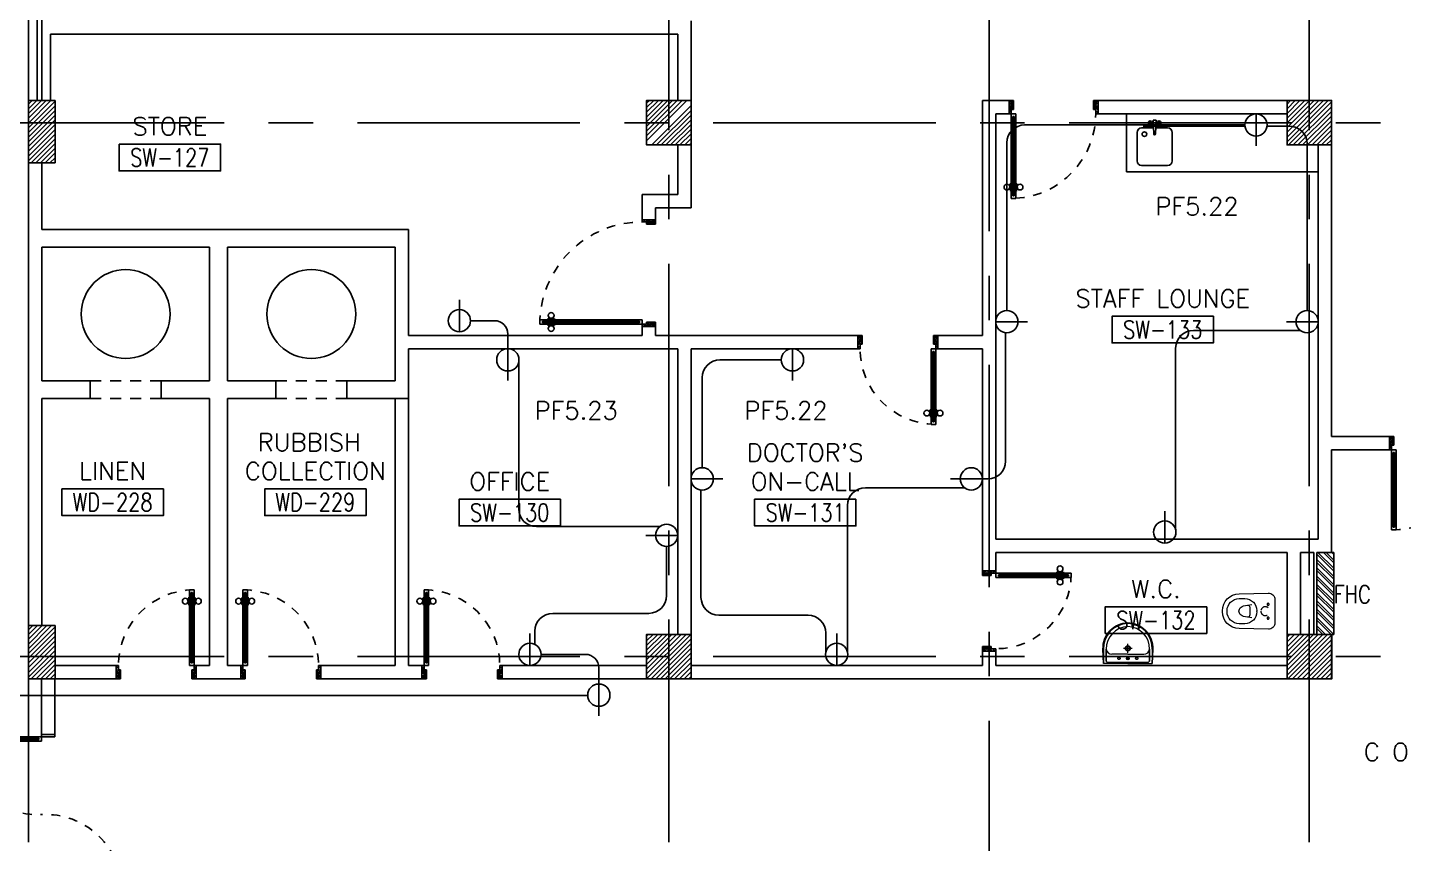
# Model space of a CAD drawing. Extents: x -0.4 to 93.5, y -1.1 to 78.4.
# Drawn here: x 50.62 to 66.09, y 34.87 to 44.04 of the extents above; entities that cross this region are included whole.
import ezdxf
from ezdxf.enums import TextEntityAlignment as Align

# ---------------------------------------------------------------- set-up
doc = ezdxf.new("R2010")
doc.units = 0
doc.header["$MEASUREMENT"] = 0
for name, pattern in [('CENTERX2', [4, 2.5, -0.5, 0.5, -0.5]), ('DASHED', [0.75, 0.5, -0.25]), ('HIDDEN', [0.375, 0.25, -0.125]), ('HIDDEN2', [0.1875, 0.125, -0.0625])]:
    doc.linetypes.add(name, pattern=pattern)
doc.layers.get('0').update_dxf_attribs({"color": 11, "linetype": 'CONTINUOUS'})
for name, color, linetype in [('AXES', 11, 'CENTERX2'), ('COL', 11, 'CONTINUOUS'), ('DOOR', 11, 'CONTINUOUS'), ('E-CLINE', 2, 'CONTINUOUS'), ('E-SOCKETS', 4, 'CONTINUOUS'), ('E-TEXT', 4, 'CONTINUOUS'), ('FHC', 11, 'CONTINUOUS'), ('FIX', 11, 'CONTINUOUS'), ('HAT', 11, 'CONTINUOUS'), ('INSUL', 11, 'CONTINUOUS'), ('ME-FIX', 11, 'CONTINUOUS'), ('RM-BOX', 11, 'CONTINUOUS'), ('RM-NAME', 11, 'CONTINUOUS'), ('RM-NO', 11, 'CONTINUOUS'), ('SUNI-FUR', 11, 'CONTINUOUS'), ('WALL', 11, 'CONTINUOUS')]:
    doc.layers.add(name, color=color, linetype=linetype)
doc.styles.add('ROMANS', font='ROMANS.shx', dxfattribs={"width": 0.6})

# ---------------------------------------------------------------- blocks, each defined once
blk = doc.blocks.new('RM1')
at = {"layer": 'RM-BOX'}
blk.add_lwpolyline([(570, -200), (-570, -200), (-570, -500), (570, -500)], close=True, dxfattribs=at)
at = {"layer": 'RM-NAME', "style": 'ROMANS'}
for tag, p in [('ROOMNAME1', (0, 324)), ('ROOMNAME2', (0, 0))]:
    blk.add_attdef(tag, text='', height=200, dxfattribs=at).set_placement(p, align=Align.MIDDLE)
at = {"layer": 'RM-NO', "style": 'ROMANS', "width": 0.8}
blk.add_attdef('ROOMNO', text='', height=200, dxfattribs=at).set_placement((0, -350), align=Align.MIDDLE)
blk = doc.blocks.new('*X38')
at = {"color": 0}
for p, q in [((227926, 149490), (228426, 149990)), ((227929, 149546), (228373, 149990)), ((227929, 149599), (228319, 149990)), ((227929, 149652), (228266, 149990)), ((227929, 149705), (228213, 149990)), ((227929, 149758), (228160, 149990)), ((227929, 149811), (228107, 149990)), ((227929, 149864), (228054, 149990)), ((227929, 149917), (228001, 149990)), ((227929, 149970), (227948, 149990)), ((227979, 149490), (228429, 149940)), ((228032, 149490), (228429, 149887)), ((228085, 149490), (228429, 149834)), ((228138, 149490), (228429, 149781)), ((228191, 149490), (228429, 149728)), ((228244, 149490), (228429, 149675)), ((228297, 149490), (228429, 149622)), ((228350, 149490), (228429, 149568)), ((228403, 149490), (228429, 149515))]:
    blk.add_line(p, q, dxfattribs=at)
blk = doc.blocks.new('COL50')
at = {"layer": 'COL'}
blk.add_lwpolyline([(-250, 250), (-250, -250), (250, -250), (250, 250)], close=True, dxfattribs=at)
blk = doc.blocks.new('*X35')
at = {"color": 0}
for p, q in [((235129, 149533), (235585, 149990)), ((235129, 149586), (235532, 149990)), ((235129, 149639), (235479, 149990)), ((235129, 149692), (235426, 149990)), ((235129, 149745), (235373, 149990)), ((235129, 149798), (235320, 149990)), ((235129, 149851), (235267, 149990)), ((235129, 149905), (235214, 149990)), ((235129, 149958), (235161, 149990)), ((235138, 149490), (235629, 149980)), ((235191, 149490), (235629, 149927)), ((235244, 149490), (235629, 149874)), ((235297, 149490), (235629, 149821)), ((235350, 149490), (235629, 149768)), ((235403, 149490), (235629, 149715)), ((235456, 149490), (235629, 149662)), ((235509, 149490), (235629, 149609)), ((235562, 149490), (235629, 149556)), ((235615, 149490), (235629, 149503))]:
    blk.add_line(p, q, dxfattribs=at)
blk = doc.blocks.new('*X39')
at = {"color": 0}
for p, q in [((227929, 155538), (228380, 155990)), ((227929, 155592), (228327, 155990)), ((227929, 155645), (228274, 155990)), ((227929, 155698), (228221, 155990)), ((227929, 155751), (228168, 155990)), ((227929, 155804), (228115, 155990)), ((227929, 155857), (228062, 155990)), ((227929, 155910), (228009, 155990)), ((227929, 155963), (227956, 155990)), ((227986, 155490), (228429, 155932)), ((228039, 155490), (228429, 155879)), ((228092, 155490), (228429, 155826)), ((228145, 155490), (228429, 155773)), ((228198, 155490), (228429, 155720)), ((228251, 155490), (228429, 155667)), ((228304, 155490), (228429, 155614)), ((228357, 155490), (228429, 155561)), ((228410, 155490), (228429, 155508))]:
    blk.add_line(p, q, dxfattribs=at)
blk = doc.blocks.new('*X32')
at = {"color": 0}
for p, q in [((235129, 155526), (235592, 155990)), ((235129, 155579), (235539, 155990)), ((235129, 155632), (235486, 155990)), ((235129, 155685), (235433, 155990)), ((235129, 155738), (235380, 155990)), ((235129, 155791), (235327, 155990)), ((235129, 155844), (235274, 155990)), ((235129, 155897), (235221, 155990)), ((235129, 155950), (235168, 155990)), ((235145, 155490), (235629, 155973)), ((235198, 155490), (235629, 155920)), ((235251, 155490), (235629, 155867)), ((235304, 155490), (235629, 155814)), ((235357, 155490), (235629, 155761)), ((235410, 155490), (235629, 155708)), ((235464, 155490), (235629, 155655)), ((235517, 155490), (235629, 155602)), ((235570, 155490), (235629, 155549)), ((235623, 155490), (235629, 155496))]:
    blk.add_line(p, q, dxfattribs=at)
blk = doc.blocks.new('DOOR100')
at = {"layer": 'DOOR', "color": 0, "linetype": 'ByBlock'}
for p, q in [((-25, 1300), (-75, 1300)), ((-75, 1300), (-25, 1300)), ((-75, 1250), (-75, 1300)), ((-58, 1250), (-75, 1250)), ((-42, 1270), (-58, 1270)), ((-58, 1250), (-58, 1270)), ((-42, 1250), (-42, 1270)), ((-25, 1250), (-42, 1250)), ((-25, 1250), (-25, 1300)), ((-82, 1205), (-91, 1205)), ((-91, 1205), (-91, 1140)), ((-82, 1140), (-91, 1140)), ((-75, 1218), (-82, 1218)), ((-82, 1128), (-82, 1218)), ((-82, 1205), (-82, 1140)), ((-75, 1128), (-82, 1128)), ((-25, 1218), (-18, 1218)), ((-25, 1128), (-18, 1128)), ((-18, 1128), (-18, 1218)), ((-18, 1205), (-9, 1205)), ((-18, 1205), (-18, 1140)), ((-18, 1140), (-9, 1140)), ((-9, 1205), (-9, 1140)), ((-75, 200), (-58, 200)), ((-75, 150), (-75, 200)), ((-58, 200), (-58, 180)), ((-58, 180), (-42, 180)), ((-42, 200), (-25, 200)), ((-42, 180), (-42, 200)), ((-25, 200), (-25, 150)), ((-1200, 0), (-1200, 150)), ((-1200, 150), (-1175, 150)), ((-1200, 150), (-1200, 0)), ((-1150, 0), (-1200, 0)), ((-1175, 150), (-1175, 100)), ((-1175, 100), (-1150, 100)), ((-1150, 100), (-1150, 0)), ((-75, 150), (-25, 150)), ((-50, 100), (-50, 0)), ((-25, 100), (-50, 100)), ((-50, 0), (0, 0)), ((0, 150), (-25, 150)), ((-25, 150), (-25, 100)), ((0, 150), (0, 0))]:
    blk.add_line(p, q, dxfattribs=at)
at = {"layer": 'DOOR', "linetype": 'ByBlock'}
for p, q in [((-75, 1250), (-75, 200)), ((-58, 200), (-58, 1250)), ((-42, 200), (-42, 1250)), ((-25, 200), (-25, 1250)), ((0, 0), (0, 150))]:
    blk.add_line(p, q, dxfattribs=at)
at = {"layer": 'DOOR', "color": 9, "linetype": 'ByBlock'}
for p, q in [((-1150, 0), (-1200, 114)), ((-1150, 0), (-1200, 40)), ((-1150, 0), (-1163, 100)), ((-50, 0), (0, 114)), ((-50, 0), (-37, 100)), ((-50, 0), (0, 40))]:
    blk.add_line(p, q, dxfattribs=at)
at = {"layer": 'DOOR', "color": 0, "linetype": 'ByBlock'}
for centre in [(-124, 1173), (24, 1173)]:
    blk.add_circle(centre, 32.4, dxfattribs=at)
at = {"layer": 'DOOR', "linetype": 'HIDDEN', "ltscale": 0.5}
blk.add_arc((-25, 150), 1150, 90, 180.0001, dxfattribs=at)
at = {"layer": 'DOOR', "color": 9, "linetype": 'ByBlock'}
for centre, radius, start, end in [((-1150, 0), 154, 103.7142, 108.8947), ((-1150, 0), 134, 100.72, 111.8402), ((-1150, 0), 94.4, 90, 121.9818), ((-1150, 0), 74.4, 90, 132.2236), ((-1150, 0), 54.4, 90, 156.7926), ((-1150, 0), 34.4, 90, 180), ((-1150, 0), 14.4, 90, 180), ((-50, 0), 94.4, 58.0182, 90), ((-50, 0), 74.4, 47.7764, 90), ((-50, 0), 54.4, 23.2074, 90), ((-50, 0), 34.4, 0, 90), ((-50, 0), 14.4, 0, 90), ((-50, 0), 134, 68.1598, 79.28), ((-50, 0), 114, 64.0838, 77.3774), ((-50, 0), 154, 71.1053, 76.2858)]:
    blk.add_arc(centre, radius, start, end, dxfattribs=at)
blk = doc.blocks.new('DOOR90')
at = {"layer": 'DOOR', "color": 0, "linetype": 'ByBlock'}
for p, q in [((-150, 0), (-150, -25)), ((-150, 0), (0, 0)), ((0, -50), (0, 0)), ((-1000, -25), (-1000, -75)), ((-1000, -75), (-1000, -25)), ((-950, -25), (-1000, -25)), ((-950, -75), (-1000, -75)), ((-970, -42), (-970, -58)), ((-950, -42), (-970, -42)), ((-950, -58), (-970, -58)), ((-950, -25), (-950, -42)), ((-950, -58), (-950, -75)), ((-918, -25), (-918, -18)), ((-828, -18), (-918, -18)), ((-918, -75), (-918, -82)), ((-828, -82), (-918, -82)), ((-905, -18), (-905, -9)), ((-905, -9), (-840, -9)), ((-905, -18), (-840, -18)), ((-905, -82), (-905, -91)), ((-905, -82), (-840, -82)), ((-905, -91), (-840, -91)), ((-840, -18), (-840, -9)), ((-840, -82), (-840, -91)), ((-828, -25), (-828, -18)), ((-828, -75), (-828, -82)), ((-200, -42), (-200, -25)), ((-200, -25), (-150, -25)), ((-180, -42), (-200, -42)), ((-200, -75), (-200, -58)), ((-200, -58), (-180, -58)), ((-150, -75), (-200, -75)), ((-180, -58), (-180, -42)), ((-150, -75), (-150, -25)), ((-150, -25), (-100, -25)), ((-100, -25), (-100, -50)), ((-100, -50), (0, -50)), ((-150, -900), (-150, -875)), ((-150, -875), (-100, -875)), ((0, -900), (-150, -900)), ((-150, -900), (0, -900)), ((-100, -850), (0, -850)), ((-100, -875), (-100, -850)), ((0, -850), (0, -900))]:
    blk.add_line(p, q, dxfattribs=at)
at = {"layer": 'DOOR', "color": 9, "linetype": 'ByBlock'}
for p, q in [((0, -50), (-114, 0)), ((0, -50), (-40, 0)), ((0, -50), (-100, -37)), ((0, -850), (-114, -900)), ((0, -850), (-100, -863)), ((0, -850), (-40, -900))]:
    blk.add_line(p, q, dxfattribs=at)
at = {"layer": 'DOOR', "linetype": 'ByBlock'}
for p, q in [((-200, -25), (-950, -25)), ((-200, -42), (-950, -42)), ((-200, -58), (-950, -58)), ((-950, -75), (-200, -75))]:
    blk.add_line(p, q, dxfattribs=at)
at = {"layer": 'DOOR', "color": 0, "linetype": 'ByBlock'}
for centre in [(-873, 24), (-873, -124)]:
    blk.add_circle(centre, 32.4, dxfattribs=at)
at = {"layer": 'DOOR', "color": 9, "linetype": 'ByBlock'}
for centre, radius, start, end in [((0, -50), 154, 161.1053, 166.2858), ((0, -50), 134, 158.1598, 169.28), ((0, -50), 94.4, 148.0182, 180), ((0, -50), 74.4, 137.7764, 180), ((0, -50), 114, 154.0838, 167.3774), ((0, -50), 54.4, 113.2074, 180), ((0, -50), 34.4, 90, 180), ((0, -50), 14.4, 90, 180), ((0, -850), 154, 193.7142, 198.8947), ((0, -850), 134, 190.72, 201.8402), ((0, -850), 94.4, 180, 211.9818), ((0, -850), 74.4, 180, 222.2236), ((0, -850), 54.4, 180, 246.7926), ((0, -850), 34.4, 180, 270), ((0, -850), 14.4, 180, 270)]:
    blk.add_arc(centre, radius, start, end, dxfattribs=at)
at = {"layer": 'DOOR', "linetype": 'HIDDEN', "ltscale": 0.5}
blk.add_arc((-150, -25), 850, 180, 270, dxfattribs=at)
blk = doc.blocks.new('A$C272A55A0')
at = {"layer": 'DOOR', "color": 0, "linetype": 'ByBlock'}
for p, q in [((0, 900), (0, 1050)), ((50, 1050), (0, 1050)), ((25, 950), (50, 950)), ((25, 900), (25, 950)), ((50, 950), (50, 1050)), ((1750, 950), (1750, 1050)), ((1750, 1050), (1800, 1050)), ((1775, 950), (1750, 950)), ((1775, 900), (1775, 950)), ((1800, 1050), (1800, 900)), ((0, 900), (25, 900)), ((75, 900), (25, 900)), ((25, 850), (25, 900)), ((42, 850), (25, 850)), ((58, 870), (42, 870)), ((42, 870), (42, 850)), ((58, 850), (58, 870)), ((75, 850), (58, 850)), ((75, 900), (75, 850)), ((1725, 900), (1775, 900)), ((1725, 900), (1725, 850)), ((1725, 850), (1742, 850)), ((1742, 870), (1758, 870)), ((1742, 850), (1742, 870)), ((1758, 870), (1758, 850)), ((1758, 850), (1775, 850)), ((1800, 900), (1775, 900)), ((1775, 850), (1775, 900)), ((1718, 160), (1709, 160)), ((1709, 95), (1709, 160)), ((1725, 173), (1718, 173)), ((1718, 173), (1718, 83)), ((1718, 95), (1718, 160)), ((1775, 173), (1782, 173)), ((1782, 173), (1782, 83)), ((1782, 160), (1791, 160)), ((1782, 95), (1782, 160)), ((1791, 95), (1791, 160)), ((25, 50), (42, 50)), ((25, 50), (25, 0)), ((25, 0), (75, 0)), ((75, 0), (25, 0)), ((42, 50), (42, 30)), ((42, 30), (58, 30)), ((58, 50), (75, 50)), ((58, 50), (58, 30)), ((75, 50), (75, 0)), ((1718, 95), (1709, 95)), ((1725, 83), (1718, 83)), ((1742, 50), (1725, 50)), ((1725, 50), (1725, 0)), ((1775, 0), (1725, 0)), ((1725, 0), (1775, 0)), ((1742, 50), (1742, 30)), ((1758, 30), (1742, 30)), ((1775, 50), (1758, 50)), ((1758, 50), (1758, 30)), ((1775, 83), (1782, 83)), ((1775, 50), (1775, 0)), ((1782, 95), (1791, 95))]:
    blk.add_line(p, q, dxfattribs=at)
at = {"layer": 'DOOR', "color": 9, "linetype": 'ByBlock'}
for p, q in [((50, 1050), (0, 1010)), ((50, 1050), (0, 937)), ((50, 1050), (37, 950)), ((1750, 1050), (1800, 1010)), ((1750, 1050), (1800, 937)), ((1750, 1050), (1763, 950))]:
    blk.add_line(p, q, dxfattribs=at)
at = {"layer": 'DOOR', "linetype": 'ByBlock'}
for p, q in [((25, 850), (25, 50)), ((42, 850), (42, 50)), ((58, 850), (58, 50)), ((75, 50), (75, 850)), ((1725, 50), (1725, 850)), ((1742, 850), (1742, 50)), ((1758, 850), (1758, 50)), ((1775, 850), (1775, 50))]:
    blk.add_line(p, q, dxfattribs=at)
at = {"layer": 'DOOR', "color": 0, "linetype": 'ByBlock'}
for centre in [(1676, 128), (1824, 128)]:
    blk.add_circle(centre, 32.4, dxfattribs=at)
at = {"layer": 'DOOR', "color": 9, "linetype": 'ByBlock'}
for centre, radius, start, end in [((50, 1050), 54.4, 203.2074, 270), ((50, 1050), 74.4, 227.7764, 270), ((50, 1050), 94.4, 238.0182, 270), ((50, 1050), 114, 244.0838, 257.3774), ((50, 1050), 34.4, 180, 270), ((50, 1050), 14.4, 180, 270), ((1750, 1050), 14.4, 270, 0), ((1750, 1050), 34.4, 270, 0), ((1750, 1050), 54.4, 270, 336.7926), ((1750, 1050), 74.4, 270, 312.2236), ((1750, 1050), 94.4, 270, 301.9818), ((1750, 1050), 114, 282.6226, 295.9162), ((50, 1050), 134, 248.1598, 259.28), ((50, 1050), 154, 251.1053, 256.2858), ((1750, 1050), 134, 280.72, 291.8402), ((1750, 1050), 154, 283.7142, 288.8947)]:
    blk.add_arc(centre, radius, start, end, dxfattribs=at)
at = {"layer": 'DOOR', "linetype": 'HIDDEN', "ltscale": 0.5}
for centre, start, end in [((50, 851), 268.3174, 3.2965), ((1750, 851), 176.7035, 271.6826)]:
    blk.add_arc(centre, 851, start, end, dxfattribs=at)
at = {"layer": 'WALL', "linetype": 'ByBlock'}
blk.add_line((1800, 900), (1800, 1050), dxfattribs=at)
blk = doc.blocks.new('C11')
at = {"layer": 'HAT'}
h = blk.add_hatch(dxfattribs=at)
h.set_pattern_fill('ANSI31', color=256, scale=300, style=0)
h.set_pattern_definition([(45, (-248556.182, -75061.005), (-26.5165043, 26.5165043), [])])
h.paths.add_polyline_path([(300, 700), (0, 700), (0, 350), (300, 350)])
h.paths.add_polyline_path([(300, 350), (0, 350), (0, 0), (300, 0)])
at = {"layer": 'COL'}
blk.add_lwpolyline([(300, 700), (300, 0), (0, 0), (0, 700)], close=True, dxfattribs=at)
blk = doc.blocks.new('DOOR-10')
at = {"layer": 'DOOR', "color": 0, "linetype": 'ByBlock'}
for p, q in [((-26, 1100), (-76, 1100)), ((-76, 1100), (-26, 1100)), ((-76, 1050), (-76, 1100)), ((-26, 1050), (-26, 1100)), ((-83, 1005), (-92, 1005)), ((-92, 1005), (-92, 940)), ((-83, 940), (-92, 940)), ((-76, 1018), (-83, 1018)), ((-83, 928), (-83, 1018)), ((-83, 1005), (-83, 940)), ((-59, 1050), (-76, 1050)), ((-43, 1070), (-59, 1070)), ((-59, 1050), (-59, 1070)), ((-43, 1050), (-43, 1070)), ((-26, 1050), (-43, 1050)), ((-26, 1018), (-18, 1018)), ((-18, 928), (-18, 1018)), ((-18, 1005), (-9, 1005)), ((-18, 1005), (-18, 940)), ((-18, 940), (-9, 940)), ((-9, 1005), (-9, 940)), ((-76, 928), (-83, 928)), ((-26, 928), (-18, 928)), ((-76, 200), (-59, 200)), ((-76, 150), (-76, 200)), ((-59, 200), (-59, 180)), ((-59, 180), (-43, 180)), ((-43, 200), (-26, 200)), ((-43, 180), (-43, 200)), ((-26, 200), (-26, 150)), ((-1001, 0), (-1001, 150)), ((-1001, 150), (-976, 150)), ((-1001, 150), (-1001, 0)), ((-951, 0), (-1001, 0)), ((-976, 150), (-976, 100)), ((-976, 100), (-951, 100)), ((-951, 100), (-951, 0)), ((-76, 150), (-26, 150)), ((-51, 100), (-51, 0)), ((-26, 100), (-51, 100)), ((-51, 0), (-1, 0)), ((-1, 150), (-26, 150)), ((-26, 150), (-26, 100))]:
    blk.add_line(p, q, dxfattribs=at)
at = {"layer": 'DOOR', "linetype": 'ByBlock'}
for p, q in [((-76, 1050), (-76, 200)), ((-59, 200), (-59, 1050)), ((-43, 200), (-43, 1050)), ((-26, 200), (-26, 1050))]:
    blk.add_line(p, q, dxfattribs=at)
at = {"layer": 'DOOR', "color": 9, "linetype": 'ByBlock'}
for p, q in [((-951, 0), (-1001, 114)), ((-951, 0), (-1001, 40)), ((-951, 0), (-964, 100)), ((-51, 0), (-1, 114)), ((-51, 0), (-37, 100)), ((-51, 0), (-1, 40)), ((-1, 0), (-1, 150))]:
    blk.add_line(p, q, dxfattribs=at)
at = {"layer": 'DOOR', "color": 0, "linetype": 'ByBlock'}
for centre in [(-124, 973), (23, 973)]:
    blk.add_circle(centre, 32.4, dxfattribs=at)
at = {"layer": 'DOOR', "linetype": 'HIDDEN', "ltscale": 0.5}
blk.add_arc((-23, 149), 952, 93.1482, 179.9482, dxfattribs=at)
at = {"layer": 'DOOR', "color": 9, "linetype": 'ByBlock'}
for centre, radius, start, end in [((-951, 0), 154, 103.7142, 108.8947), ((-951, 0), 134, 100.72, 111.8402), ((-951, 0), 94.4, 90, 121.9818), ((-951, 0), 74.4, 90, 132.2236), ((-951, 0), 54.4, 90, 156.7926), ((-951, 0), 34.4, 90, 180), ((-951, 0), 14.4, 90, 180), ((-51, 0), 94.4, 58.0182, 90), ((-51, 0), 74.4, 47.7764, 90), ((-51, 0), 54.4, 23.2074, 90), ((-51, 0), 34.4, 0, 90), ((-51, 0), 14.4, 0, 90), ((-51, 0), 134, 68.1598, 79.28), ((-51, 0), 114, 64.0838, 77.3774), ((-51, 0), 154, 71.1053, 76.2858)]:
    blk.add_arc(centre, radius, start, end, dxfattribs=at)
blk = doc.blocks.new('fe-door')
at = {"layer": 'DOOR', "color": 0, "linetype": 'ByBlock'}
for p, q in [((-900, 1775), (-900, 1725)), ((-900, 1725), (-900, 1775)), ((-850, 1775), (-900, 1775)), ((-850, 1725), (-900, 1725)), ((-870, 1758), (-870, 1742)), ((-850, 1758), (-870, 1758)), ((-850, 1742), (-870, 1742)), ((-850, 1775), (-850, 1758)), ((-850, 1742), (-850, 1725)), ((-818, 1775), (-818, 1782)), ((-728, 1782), (-818, 1782)), ((-818, 1725), (-818, 1718)), ((-728, 1718), (-818, 1718)), ((-805, 1782), (-805, 1791)), ((-805, 1791), (-740, 1791)), ((-805, 1782), (-740, 1782)), ((-805, 1718), (-805, 1709)), ((-805, 1718), (-740, 1718)), ((-805, 1709), (-740, 1709)), ((-740, 1782), (-740, 1791)), ((-740, 1718), (-740, 1709)), ((-728, 1775), (-728, 1782)), ((-728, 1725), (-728, 1718)), ((-50, 1758), (-50, 1775)), ((-50, 1775), (0, 1775)), ((-30, 1758), (-50, 1758)), ((-50, 1725), (-50, 1742)), ((-50, 1742), (-30, 1742)), ((0, 1725), (-50, 1725)), ((-30, 1742), (-30, 1758)), ((150, 1800), (0, 1800)), ((0, 1800), (0, 1775)), ((0, 1725), (0, 1775)), ((0, 1775), (150, 1775)), ((150, 1775), (150, 1800)), ((0, 75), (0, 25)), ((0, 75), (50, 75)), ((0, 0), (0, 25)), ((0, 25), (50, 25)), ((150, 25), (0, 25)), ((0, 0), (150, 0)), ((30, 58), (30, 42)), ((50, 58), (30, 58)), ((30, 42), (50, 42)), ((50, 75), (50, 58)), ((50, 42), (50, 25)), ((150, 25), (150, 0)), ((850, 58), (850, 75)), ((850, 75), (900, 75)), ((850, 58), (870, 58)), ((850, 25), (850, 42)), ((850, 42), (870, 42)), ((850, 25), (900, 25)), ((870, 42), (870, 58)), ((900, 25), (900, 75)), ((900, 75), (900, 25))]:
    blk.add_line(p, q, dxfattribs=at)
at = {"layer": 'DOOR', "linetype": 'ByBlock'}
for p, q in [((-50, 1775), (-850, 1775)), ((-50, 1758), (-850, 1758)), ((-50, 1742), (-850, 1742)), ((-850, 1725), (-50, 1725)), ((850, 75), (50, 75)), ((50, 58), (850, 58)), ((50, 42), (850, 42)), ((50, 25), (850, 25))]:
    blk.add_line(p, q, dxfattribs=at)
at = {"layer": 'DOOR', "color": 0, "linetype": 'ByBlock'}
for centre in [(-773, 1824), (-773, 1676)]:
    blk.add_circle(centre, 32.4, dxfattribs=at)
at = {"layer": 'DOOR', "linetype": 'HIDDEN', "ltscale": 0.5}
for centre, start, end in [((-49, 1750), 178.3174, 273.2965), ((49, 50), 358.3174, 93.2965)]:
    blk.add_arc(centre, 851, start, end, dxfattribs=at)
at = {"layer": 'WALL'}
for p, q in [((0, 1800), (150, 1800)), ((0, 0), (150, 0))]:
    blk.add_line(p, q, dxfattribs=at)
at = {"layer": 'WALL', "linetype": 'ByBlock'}
blk.add_line((0, 1800), (150, 1800), dxfattribs=at)
blk = doc.blocks.new('LAV1')
at = {"layer": 'FIX', "linetype": 'ByBlock', "ltscale": 0.3}
for p, q in [((-280, 210), (-275, 50)), ((-245, 210), (-245, 85)), ((245, 210), (245, 85)), ((280, 210), (275, 50)), ((0, 60), (-220, 60)), ((0, 60), (220, 60))]:
    blk.add_line(p, q, dxfattribs=at)
at = {"layer": 'FIX', "linetype": 'Continuous', "lineweight": 20}
for p, q in [((-275, 210), (-275, 50)), ((0, 155), (-181, 155)), ((0, 155), (181, 155)), ((275, 210), (275, 50)), ((0, 50), (-275, 50)), ((0, 50), (-252, 50)), ((0, 50), (252, 50)), ((0, 50), (275, 50))]:
    blk.add_line(p, q, dxfattribs=at)
at = {"layer": 'FIX', "linetype": 'DASHED', "lineweight": 20, "ltscale": 0.05}
for p, q in [((50, 220), (-50, 220)), ((0, 170), (0, 270)), ((0, 170), (0, 270))]:
    blk.add_line(p, q, dxfattribs=at)
at = {"layer": 'FIX', "lineweight": 20}
for p, q in [((16, 107), (-15, 107)), ((0, 92), (0, 123))]:
    blk.add_line(p, q, dxfattribs=at)
for centre, radius in [((0, 220), 29.5), ((0, 220), 22.5), ((0, 107), 15.5)]:
    blk.add_circle(centre, radius, dxfattribs=at)
at = {"layer": 'FIX', "linetype": 'HIDDEN', "lineweight": 20, "ltscale": 0.05}
for centre in [(-100, 107), (100, 107)]:
    blk.add_circle(centre, 12.4, dxfattribs=at)
at = {"layer": 'FIX', "linetype": 'ByBlock', "ltscale": 0.3}
for centre, radius, start, end in [((7, 220), 287, 91.3776, 182.0064), ((-7, 220), 287, 357.9936, 88.6224), ((-220, 85), 24.9, 179.7021, 269.9486), ((220, 85), 24.9, 270.0514, 0.2979)]:
    blk.add_arc(centre, radius, start, end, dxfattribs=at)
at = {"layer": 'FIX', "linetype": 'Continuous', "lineweight": 20}
for centre, radius, start, end in [((8, 217), 283, 91.6988, 181.351), ((8, 212), 253, 91.7328, 180.4884), ((-8, 217), 283, 358.649, 88.3012), ((-8, 212), 253, 359.5116, 88.2672), ((-179, 222), 66.9, 190.2006, 268.0786), ((179, 222), 66.9, 271.9214, 349.7994)]:
    blk.add_arc(centre, radius, start, end, dxfattribs=at)
blk = doc.blocks.new('WC1')
at = {"layer": 'FIX', "lineweight": 20}
for p, q in [((-210, 204), (-538, 194)), ((-727, 5), (-727, -5)), ((-674, 5), (-674, -5)), ((-534, 24), (-540, 0)), ((-540, 0), (-534, -24)), ((-475, 141), (-538, 141)), ((-395, 76), (-490, 60)), ((-339, 5), (-339, -5)), ((-538, -141), (-475, -141)), ((-490, -60), (-395, -76)), ((-538, -194), (-210, -204))]:
    blk.add_line(p, q, dxfattribs=at)
at = {"layer": 'FIX', "linetype": 'Continuous', "lineweight": 20}
blk.add_line((-420, -47), (-420, 45), dxfattribs=at)
at = {"layer": 'FIX', "lineweight": 20}
blk.add_lwpolyline([(-213, -204), (-210, -204, 0.414214), (-137, -131), (-137, 0), (-137, 131, 0.414214), (-210, 204)], format="xyb", dxfattribs=at)
at = {"layer": 'FIX', "linetype": 'HIDDEN2', "lineweight": 20, "ltscale": 0.3}
blk.add_circle((-245, 0), 49.8, dxfattribs=at)
at = {"layer": 'FIX', "linetype": 'HIDDEN', "lineweight": 20, "ltscale": 0.05}
for centre in [(-213, 78), (-213, -77)]:
    blk.add_circle(centre, 11.6, dxfattribs=at)
at = {"layer": 'FIX', "lineweight": 20}
for centre, radius, start, end in [((-538, 5), 189, 90, 180), ((-538, 5), 136, 90, 180), ((-473, -7), 68.2, 128.9242, 152.8468), ((-464, -18), 82, 108.496, 128.9242), ((-475, 5), 136, 360, 90), ((-538, -5), 189, 180, 270), ((-538, -5), 136, 180, 270), ((-473, 7), 68.2, 207.1532, 231.0758), ((-464, 18), 82, 231.0758, 251.504), ((-475, -5), 136, 270, 0)]:
    blk.add_arc(centre, radius, start, end, dxfattribs=at)
at = {"layer": 'FIX', "linetype": 'Continuous', "lineweight": 20}
for centre, start, end in [((-443, 46), 357.6662, 91.6121), ((-442, -46), 268.3879, 2.3338)]:
    blk.add_arc(centre, 22.3, start, end, dxfattribs=at)

msp = doc.modelspace()

# ---------------------------------------------------------------- hatches: boundary and pattern name
at = {"layer": 'FHC', "linetype": 'ByBlock', "ltscale": 0.3}
h = msp.add_hatch(dxfattribs=at)
h.set_pattern_fill('ANSI32', color=11, scale=0.175, angle=90, style=0)
h.set_pattern_definition([(135, (96.35846, -194.97618), (-0.046403883, -0.046403883), []), (135, (96.35846, -194.945246), (-0.046403883, -0.046403883), [])])
h.paths.add_polyline_path([(65.3075, 38.14), (65.1175, 38.14), (65.1175, 37.22), (65.3075, 37.22)])
h.paths.add_polyline_path([(65.7286, 37.0074), (65.3077, 37.0074), (65.3077, 37.2699), (65.7286, 37.2699)], flags=9)
at = {"layer": 'HAT'}
h = msp.add_hatch(dxfattribs=at)
h.set_pattern_fill('ANSI31', color=256, scale=0.3, style=0)
h.set_pattern_definition([(45, (-249.90383, -18.041005), (-0.0265165043, 0.0265165043), [])])
h.paths.add_polyline_path([(50.9324, 37.32), (50.6324, 37.32), (50.6324, 36.97), (50.9324, 36.97)])
h.paths.add_polyline_path([(50.9324, 36.97), (50.6324, 36.97), (50.6324, 36.72), (50.9324, 36.72)])
h = msp.add_hatch(dxfattribs=at)
h.set_pattern_fill('ANSI31', color=256, scale=0.3, style=0)
h.set_pattern_definition([(45, (-249.90383, -18.041005), (-0.0265165043, 0.0265165043), [])])
h.paths.add_polyline_path([(50.9324, 37.32), (50.6324, 37.32), (50.6324, 36.97), (50.9324, 36.97)])
h.paths.add_polyline_path([(50.9324, 36.97), (50.6324, 36.97), (50.6324, 36.72), (50.9324, 36.72)])

# ---------------------------------------------------------------- linework, layer by layer
at = {"layer": 'AXES'}
for p, q in [((57.8324, -1.1143), (57.8324, 77.6984)), ((65.0324, -1.1143), (65.0324, 77.6984)), ((50.6324, -1.1143), (50.6324, 77.3484)), ((61.4324, 5.75), (61.4324, 64.57)), ((92.8324, 42.97), (24.7924, 42.97)), ((92.8324, 42.97), (40.7424, 42.97)), ((92.8324, 36.97), (40.7424, 36.97))]:
    msp.add_line(p, q, dxfattribs=at)
at = {"layer": 'COL'}
for p, q in [((50.7824, 41.57), (52.6699, 41.57)), ((52.6699, 41.57), (52.6699, 40.07)), ((52.8699, 41.57), (54.7574, 41.57)), ((52.8699, 41.57), (52.8699, 40.07)), ((50.7824, 40.07), (51.3261, 40.07)), ((51.3261, 40.07), (51.3261, 39.87)), ((52.1261, 40.07), (52.6699, 40.07)), ((52.1261, 40.07), (52.1261, 39.87)), ((52.8699, 40.07), (53.4136, 40.07)), ((53.4136, 40.07), (53.4136, 39.87)), ((54.2136, 40.07), (54.2136, 39.87)), ((54.2136, 40.07), (54.7574, 40.07)), ((50.7824, 39.87), (51.3261, 39.87)), ((52.1261, 39.87), (52.6699, 39.87)), ((52.6699, 39.87), (52.6699, 36.87)), ((52.8699, 39.87), (52.8699, 36.87)), ((52.8699, 39.87), (53.4136, 39.87)), ((54.2136, 39.87), (54.9074, 39.87))]:
    msp.add_line(p, q, dxfattribs=at)
msp.add_lwpolyline([(50.9324, 37.32), (50.9324, 36.72), (50.6324, 36.72), (50.6324, 37.32)], close=True, dxfattribs=at)
msp.add_lwpolyline([(50.9324, 37.32), (50.9324, 36.72), (50.6324, 36.72), (50.6324, 37.32)], close=True, dxfattribs=at)
at = {"layer": 'E-CLINE', "color": 4, "linetype": 'ByBlock'}
for p, q in [((64.3088, 42.945), (61.8324, 42.945)), ((61.6324, 40.8593), (61.6324, 42.745)), ((65.0083, 40.8593), (65.0083, 42.7321)), ((59.0972, 40.305), (58.4074, 40.305)), ((58.2074, 39.0924), (58.2074, 40.105)), ((61.3574, 38.9674), (61.4189, 38.9674)), ((57.8074, 38.2076), (57.8074, 37.6563)), ((58.3939, 37.4354), (59.3975, 37.4354))]:
    msp.add_line(p, q, dxfattribs=at)
at = {"layer": 'E-CLINE', "color": 4}
for p, q in [((64.3094, 42.9321), (63.1668, 42.9321)), ((64.8083, 42.9321), (64.5581, 42.9321)), ((55.6035, 40.7455), (55.8725, 40.7455)), ((56.0225, 40.43), (56.0225, 40.5955)), ((61.6189, 40.61), (61.6189, 39.1674)), ((64.9316, 40.6356), (63.7304, 40.6356)), ((63.5304, 38.3955), (63.5304, 40.4356)), ((56.1449, 40.2795), (56.1449, 38.6314)), ((58.1939, 38.8431), (58.1939, 37.6354)), ((61.1557, 38.8686), (60.0422, 38.8686)), ((59.8422, 37.0205), (59.8422, 38.6686)), ((57.7307, 38.4314), (56.3449, 38.4314)), ((57.6074, 37.4563), (56.5271, 37.4563)), ((56.3271, 37.1065), (56.3271, 37.2563)), ((59.5975, 37.0205), (59.5975, 37.2354)), ((56.3956, 36.995), (56.8959, 36.995)), ((57.0459, 36.6619), (57.0459, 36.845)), ((47.8169, 36.5336), (56.921, 36.5336))]:
    msp.add_line(p, q, dxfattribs=at)
at = {"layer": 'E-CLINE', "color": 4, "linetype": 'ByBlock'}
for centre, start, end in [((61.8324, 42.745), 90, 180), ((64.8083, 42.7321), 0, 90), ((58.4074, 40.105), 90, 180), ((61.4189, 39.1674), 270, 0), ((57.6074, 37.6563), 270, 0), ((58.3939, 37.6354), 180, 270), ((59.3975, 37.2354), 0, 90)]:
    msp.add_arc(centre, 0.2, start, end, dxfattribs=at)
at = {"layer": 'E-CLINE', "color": 4}
for centre, radius, start, end in [((55.8725, 40.5955), 0.15, 360, 90), ((63.7304, 40.4356), 0.2, 90, 180), ((60.0422, 38.6686), 0.2, 90, 180), ((56.3449, 38.6314), 0.2, 180, 270), ((56.5271, 37.2563), 0.2, 90, 180), ((56.8959, 36.845), 0.15, 0, 90)]:
    msp.add_arc(centre, radius, start, end, dxfattribs=at)
at = {"layer": 'E-SOCKETS'}
for p, q in [((64.4338, 43.07), (64.4338, 42.7117)), ((55.4785, 40.6205), (55.4785, 40.9789)), ((61.5074, 40.7343), (61.8657, 40.7343)), ((65.1333, 40.7343), (64.7749, 40.7343)), ((56.0225, 40.43), (56.0225, 40.0717)), ((59.2222, 40.43), (59.2222, 40.0717)), ((58.0824, 38.9674), (58.4407, 38.9674)), ((61.3574, 38.9674), (60.999, 38.9674)), ((63.408, 38.245), (63.408, 38.6033)), ((57.9324, 38.3326), (57.574, 38.3326)), ((56.2706, 36.87), (56.2706, 37.2283)), ((59.7199, 36.87), (59.7199, 37.2283)), ((57.0459, 36.6619), (57.0459, 36.3036))]:
    msp.add_line(p, q, dxfattribs=at)
for centre in [(64.4338, 42.945), (55.4785, 40.7455), (61.6324, 40.7343), (65.0083, 40.7343), (56.0225, 40.305), (59.2222, 40.305), (58.2074, 38.9674), (61.2324, 38.9674), (57.8074, 38.3326), (63.408, 38.37), (56.2706, 36.995), (59.7199, 36.995), (57.0459, 36.5369)]:
    msp.add_circle(centre, 0.125, dxfattribs=at)
at = {"layer": 'FHC', "linetype": 'ByBlock', "ltscale": 0.3}
msp.add_lwpolyline([(65.1175, 37.22), (65.1175, 38.14), (65.3075, 38.14), (65.3075, 37.22)], close=True, dxfattribs=at)
at = {"layer": 'INSUL'}
for p, q in [((50.7324, 43.22), (50.7324, 45.52)), ((50.7824, 43.22), (50.7824, 45.52))]:
    msp.add_line(p, q, dxfattribs=at)
at = {"layer": 'ME-FIX'}
for p, q in [((62.9778, 42.418), (62.9778, 43.068)), ((62.9778, 43.068), (62.9778, 42.418)), ((63.0973, 42.5403), (63.0973, 42.8614)), ((63.1471, 42.9113), (63.2836, 42.9113)), ((63.2776, 42.9995), (63.3096, 42.9995)), ((63.2776, 42.9995), (63.2836, 42.8442)), ((63.3096, 42.9995), (63.3036, 42.8442)), ((63.3036, 42.9113), (63.44, 42.9113)), ((63.4899, 42.8614), (63.4899, 42.5403)), ((62.9778, 42.418), (65.1323, 42.418)), ((63.44, 42.4905), (63.1471, 42.4905))]:
    msp.add_line(p, q, dxfattribs=at)
for centre, radius in [((63.1791, 42.8419), 0.0255), ((63.2438, 42.9684), 0.0217), ((63.2438, 42.9684), 0.014), ((63.3433, 42.9684), 0.0217), ((63.3433, 42.9684), 0.014)]:
    msp.add_circle(centre, radius, dxfattribs=at)
for centre, radius, start, end in [((63.1471, 42.8614), 0.0499, 90, 180), ((63.44, 42.8614), 0.0499, 0, 90), ((63.2936, 42.8442), 0.00997, 180, 0), ((63.1471, 42.5403), 0.0499, 180, 270), ((63.44, 42.5403), 0.0499, 270, 0)]:
    msp.add_arc(centre, radius, start, end, dxfattribs=at)
at = {"layer": 'SUNI-FUR', "linetype": 'HIDDEN2'}
for p, q in [((51.3261, 40.07), (52.1261, 40.07)), ((54.2136, 40.07), (53.4136, 40.07)), ((51.3261, 39.87), (52.1261, 39.87)), ((54.2136, 39.87), (53.4136, 39.87))]:
    msp.add_line(p, q, dxfattribs=at)
at = {"layer": 'SUNI-FUR'}
for centre in [(51.7261, 40.82), (53.8136, 40.82)]:
    msp.add_circle(centre, 0.5, dxfattribs=at)
at = {"layer": 'WALL'}
for p, q in [((50.6324, 43.22), (50.6324, 45.67)), ((50.8824, 43.22), (50.8824, 43.965)), ((50.8824, 43.965), (57.9324, 43.965)), ((61.6574, 43.22), (61.3574, 43.22)), ((61.3574, 40.58), (61.3574, 43.22)), ((61.6574, 43.07), (61.6574, 43.22)), ((64.7824, 43.22), (62.6574, 43.22)), ((62.6574, 43.07), (62.6574, 43.22)), ((61.6574, 43.07), (61.5074, 43.07)), ((61.5074, 38.29), (61.5074, 43.07)), ((64.7824, 43.07), (62.6574, 43.07)), ((57.9324, 42.165), (57.9324, 42.72)), ((58.0824, 42.015), (58.0824, 42.72)), ((58.0824, 42.015), (58.0824, 42.72)), ((65.1324, 38.29), (65.1324, 42.72)), ((65.2825, 39.445), (65.2825, 42.72)), ((50.6324, 42.57), (50.6324, 37.32)), ((50.7824, 42.52), (50.7824, 41.77)), ((57.5324, 42.165), (57.9324, 42.165)), ((57.6824, 42.015), (58.0824, 42.015)), ((50.7824, 41.77), (54.9074, 41.77)), ((54.9074, 41.77), (54.9074, 40.58)), ((50.7824, 41.57), (50.7824, 40.07)), ((50.7824, 41.57), (52.6699, 41.57)), ((50.7824, 41.57), (50.7824, 40.58)), ((50.7824, 41.57), (50.7824, 40.07)), ((52.8699, 41.57), (54.7574, 41.57)), ((54.7574, 41.57), (54.7574, 40.07)), ((54.7574, 41.57), (54.7574, 40.07)), ((57.5324, 40.58), (54.9074, 40.58)), ((57.9324, 40.58), (57.6824, 40.58)), ((59.9574, 40.58), (57.6824, 40.58)), ((59.9574, 40.43), (59.9574, 40.58)), ((61.3574, 40.58), (60.8574, 40.58)), ((60.8574, 40.43), (60.8574, 40.58)), ((54.9074, 40.43), (57.9324, 40.43)), ((54.9074, 40.43), (54.9074, 36.87)), ((54.9074, 40.43), (54.9074, 36.87)), ((54.9074, 40.43), (54.9074, 40.02)), ((57.9324, 37.22), (57.9324, 40.43)), ((58.0824, 37.22), (58.0824, 40.43)), ((58.0824, 40.43), (59.9574, 40.43)), ((60.8574, 40.43), (61.3574, 40.43)), ((61.3574, 37.9326), (61.3574, 40.43)), ((50.7824, 39.87), (50.7824, 37.32)), ((50.7824, 39.87), (50.7824, 37.32)), ((54.7574, 39.87), (54.7574, 36.87)), ((54.7574, 39.87), (54.7574, 36.87)), ((65.2825, 39.445), (65.9325, 39.445)), ((65.2825, 39.295), (65.9325, 39.295)), ((65.2825, 38.1399), (65.2825, 39.295)), ((65.9325, 39.295), (65.9325, 39.445)), ((50.7824, 38.42), (50.7824, 37.32)), ((65.1324, 38.29), (61.5074, 38.29)), ((61.5074, 37.9326), (61.5074, 38.1401)), ((64.7824, 38.1401), (64.7824, 37.22)), ((64.9325, 38.1399), (64.9325, 37.22)), ((65.0825, 38.1399), (64.9325, 38.1399)), ((65.0825, 38.1399), (65.0825, 37.22)), ((65.1175, 37.22), (65.1175, 38.1399)), ((65.1175, 38.1399), (65.2825, 38.1399)), ((61.3574, 36.87), (61.3574, 37.0326)), ((61.5074, 36.87), (61.5074, 37.0326)), ((50.935, 36.87), (51.6199, 36.87)), ((51.6199, 36.87), (51.6199, 36.72)), ((52.5199, 36.87), (52.6699, 36.87)), ((52.5199, 36.87), (52.5199, 36.72)), ((52.8699, 36.87), (53.0199, 36.87)), ((53.0199, 36.87), (53.0199, 36.72)), ((53.9199, 36.87), (53.9199, 36.72)), ((53.9199, 36.87), (54.7574, 36.87)), ((54.9074, 36.87), (55.0574, 36.87)), ((54.9074, 36.87), (55.0574, 36.87)), ((55.0574, 36.87), (55.0574, 36.72)), ((55.0574, 36.87), (55.0574, 36.72)), ((55.0574, 36.87), (55.0574, 36.72)), ((55.0574, 36.87), (55.0574, 36.72)), ((55.9574, 36.87), (55.9574, 36.72)), ((55.9574, 36.87), (57.5824, 36.87)), ((58.0824, 36.87), (61.3574, 36.87)), ((61.5074, 36.87), (64.7824, 36.87)), ((50.7803, 36.72), (50.7803, 36.095)), ((50.9303, 36.72), (50.9303, 36.095)), ((50.935, 36.72), (51.6199, 36.72)), ((52.5199, 36.72), (53.0199, 36.72)), ((53.9199, 36.72), (55.0574, 36.72)), ((54.0074, 36.72), (55.0574, 36.72)), ((55.9574, 36.72), (57.5824, 36.72)), ((58.0824, 36.72), (64.9325, 36.72)), ((50.9303, 36.095), (50.7803, 36.095))]:
    msp.add_line(p, q, dxfattribs=at)
at = {"layer": 'WALL', "linetype": 'ByBlock'}
for p, q in [((58.0824, 44.115), (58.0824, 43.22)), ((57.9324, 43.965), (57.9324, 43.22)), ((57.5324, 42.165), (57.5324, 41.8805)), ((57.6824, 42.015), (57.6824, 41.8805)), ((57.6824, 41.8805), (57.5324, 41.8805)), ((57.5324, 40.6805), (57.5324, 40.58)), ((57.6824, 40.6805), (57.5324, 40.6805)), ((57.6824, 40.6805), (57.6824, 40.58)), ((64.7824, 38.1401), (61.5074, 38.1401)), ((61.5074, 37.9326), (61.3574, 37.9326)), ((61.5074, 37.0326), (61.3574, 37.0326))]:
    msp.add_line(p, q, dxfattribs=at)
at = {"layer": 'WALL', "linetype": 'ByBlock', "ltscale": 0.3}
for points in [[(57.5824, 42.72), (58.0824, 42.72), (58.0824, 43.22), (57.5824, 43.22)], [(64.7825, 42.72), (65.2825, 42.72), (65.2825, 43.22), (64.7825, 43.22)], [(58.0824, 37.22), (57.5824, 37.22), (57.5824, 36.72), (58.0824, 36.72)], [(65.2848, 37.22), (64.7825, 37.22), (64.7825, 36.72), (65.2848, 36.72)]]:
    msp.add_lwpolyline(points, close=True, dxfattribs=at)

# ---------------------------------------------------------------- block references
at = {"layer": 'COL', "linetype": 'ByBlock', "xscale": 0.001, "yscale": 0.001, "zscale": 0.001}
msp.add_blockref('C11', (50.6324, 42.52), dxfattribs=at)
at = {"layer": 'COL', "xscale": -0.001, "yscale": 0.001, "zscale": 0.001}
for p in [(57.8324, 42.97), (65.0325, 42.97), (57.8324, 36.97), (65.0325, 36.97)]:
    msp.add_blockref('COL50', p, dxfattribs=at)
at = {"layer": 'DOOR', "color": 0, "linetype": 'ByBlock', "ltscale": 0.3, "xscale": 0.001, "yscale": 0.001, "zscale": 0.001, "rotation": 180}
msp.add_blockref('DOOR-10', (61.6567, 43.22), dxfattribs=at)
at = {"layer": 'DOOR', "color": 0, "linetype": 'ByBlock', "zscale": 0.001}
for name, p, xscale, yscale, rotation in [('DOOR100', (57.6824, 40.6805), -0.001, 0.001, 90), ('DOOR90', (60.8574, 40.58), -0.001, 0.001, 270), ('DOOR90', (52.5199, 36.72), 0.000999999996565748, 0.000999999996565748, 270), ('DOOR90', (53.0199, 36.72), -0.000999999996565748, 0.000999999996565748, 90), ('DOOR90', (55.0574, 36.7207), -0.001, 0.001, 90)]:
    msp.add_blockref(name, p, dxfattribs=dict(at, xscale=xscale, yscale=yscale, rotation=rotation))
at = {"layer": 'DOOR', "color": 0, "linetype": 'ByBlock', "yscale": 0.001, "zscale": 0.001}
for name, p, xscale in [('A$C272A55A0', (65.9325, 38.3946), 0.001), ('DOOR90', (61.3574, 37.9326), -0.001)]:
    msp.add_blockref(name, p, dxfattribs=dict(at, xscale=xscale))
at = {"layer": 'DOOR', "color": 0, "linetype": 'ByBlock', "ltscale": 0.3, "xscale": 0.001, "yscale": 0.001, "zscale": 0.001}
msp.add_blockref('fe-door', (50.7803, 34.295), dxfattribs=at)
at = {"layer": 'FIX', "xscale": -0.001, "yscale": 0.001, "zscale": 0.001, "rotation": 180}
msp.add_blockref('WC1', (64.7824, 37.4806), dxfattribs=at)
at = {"layer": 'FIX', "xscale": 0.001, "yscale": 0.001, "zscale": 0.001}
msp.add_blockref('LAV1', (62.9929, 36.8426), dxfattribs=at)
at = {"layer": 'HAT', "xscale": 0.001, "yscale": 0.001, "zscale": 0.001}
for name in ['*X39', '*X32', '*X38', '*X35']:
    msp.add_blockref(name, (-170.3462, -112.7697), dxfattribs=at)
at = {"layer": 'RM-NAME'}
ref = msp.add_blockref('RM1', (52.2227, 42.9294), dxfattribs=dict(at, xscale=-0.001, yscale=0.001, zscale=0.001))
ref.add_attrib('ROOMNO', 'SW-127', dxfattribs={"layer": 'RM-NO', "height": 0.2, "style": 'ROMANS', "width": 0.8}).set_placement((52.2227, 42.5794), align=Align.MIDDLE)
ref.add_attrib('ROOMNAME2', 'STORE', dxfattribs={"height": 0.2, "style": 'ROMANS'}).set_placement((52.2227, 42.9294), align=Align.MIDDLE)
at = {"layer": 'RM-NAME', "zscale": 0.001}
for p, xscale, yscale, values in [((63.3857, 40.9948), 0.001, 0.001, {'ROOMNO': 'SW-133', 'ROOMNAME2': 'STAFF LOUNGE'}), ((53.8591, 39.0551), 0.001000000003841706, 0.000999999996565748, {'ROOMNO': 'WD-229', 'ROOMNAME2': 'COLLECTION', 'ROOMNAME1': 'RUBBISH '}), ((59.3659, 38.9384), 0.001, 0.001, {'ROOMNO': 'SW-131', 'ROOMNAME2': 'ON-CALL', 'ROOMNAME1': "DOCTOR'S"}), ((51.5799, 39.0551), 0.001000000003841706, 0.000999999996565748, {'ROOMNO': 'WD-228', 'ROOMNAME2': 'LINEN'}), ((56.044, 38.9384), 0.001, 0.001, {'ROOMNO': 'SW-130', 'ROOMNAME2': 'OFFICE'}), ((63.309, 37.7303), 0.001, 0.001, {'ROOMNO': 'SW-132', 'ROOMNAME2': 'W.C.'}), ((66.7992, 35.8982), 0.001, 0.001, {'ROOMNO': 'MSD-102', 'ROOMNAME2': 'C O R R I D O R'})]:
    msp.add_blockref('RM1', p, dxfattribs=dict(at, xscale=xscale, yscale=yscale)).add_auto_attribs(values)

# ---------------------------------------------------------------- texts
at = {"layer": 'E-TEXT', "color": 4, "style": 'ROMANS'}
for s, p in [(' PF5.22', (63.1669, 41.9299)), (' PF5.23', (56.1868, 39.6364)), (' PF5.22', (58.5455, 39.6364))]:
    msp.add_text(s, height=0.2, dxfattribs=at).set_placement(p)
at = {"layer": 'WALL', "style": 'ROMANS', "width": 0.8}
msp.add_text('FHC', height=0.2, dxfattribs=at).set_placement((65.3065, 37.5698))

doc.saveas('drawing.dxf')
